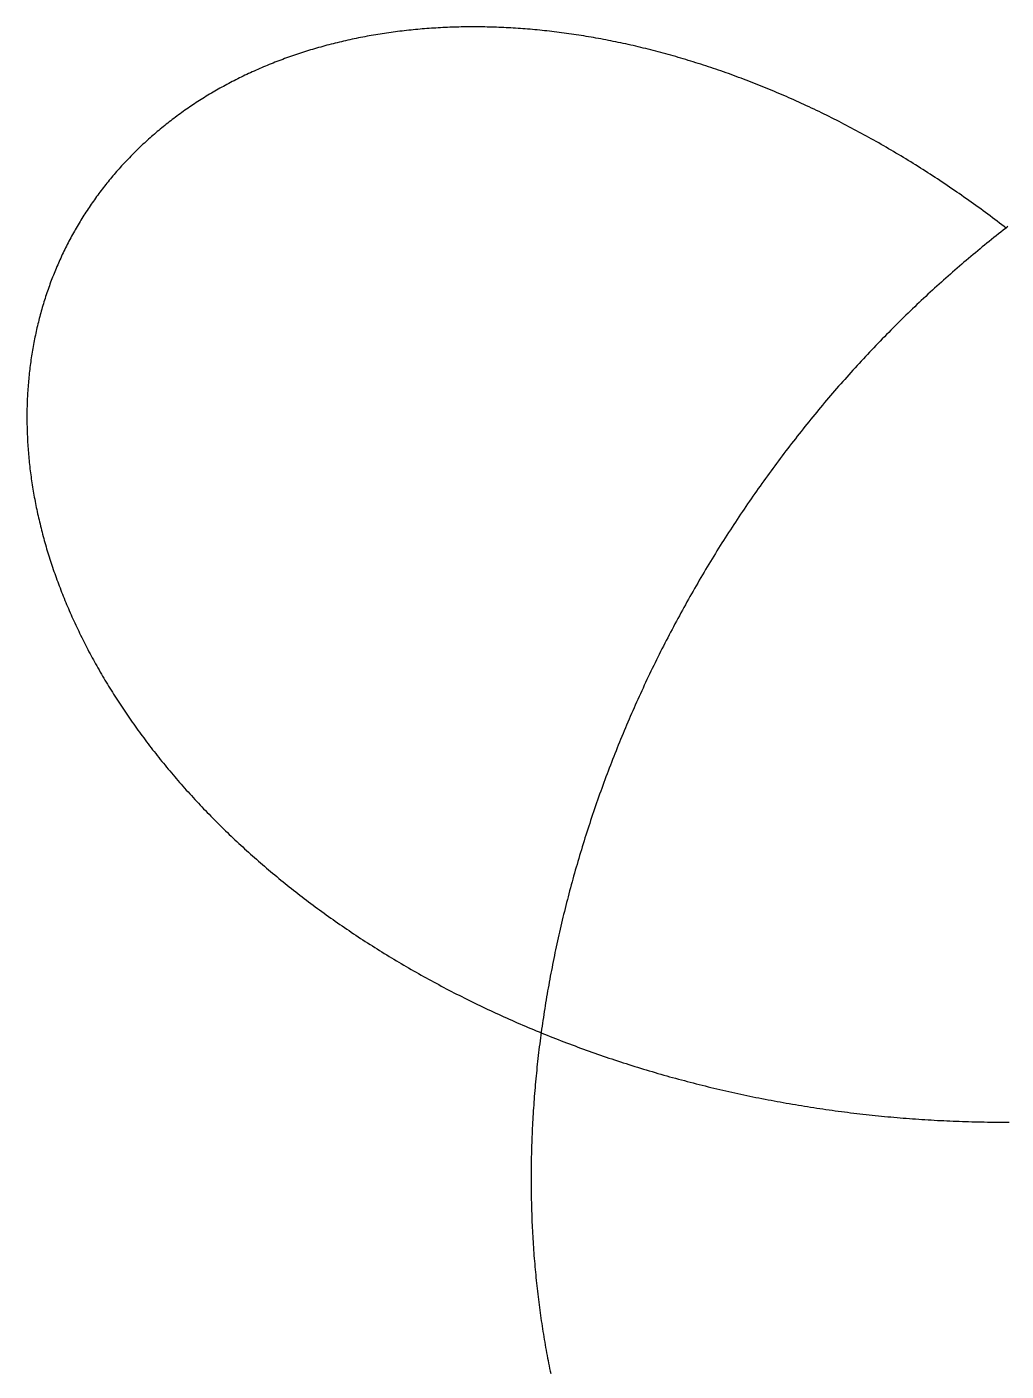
# Model space of a CAD drawing. Header units: metres. Extents: x 0 to 80, y 0 to 80.
# Drawn here: x 29.97 to 40, y 13.78 to 27.56 of the extents above; entities that cross this region are included whole.
import ezdxf

# ---------------------------------------------------------------- set-up
doc = ezdxf.new("R2010")
doc.units = ezdxf.units.M

msp = doc.modelspace()

# ---------------------------------------------------------------- linework, layer by layer
at = {"layer": 'ENGRAVE'}
for points in [[(40.005396, 25.495818), (39.981389, 25.514386), (39.957349, 25.532879), (39.933278, 25.551296), (39.909175, 25.569637), (39.88504, 25.587902), (39.860875, 25.606091), (39.836679, 25.624204), (39.812452, 25.64224), (39.788194, 25.660199), (39.763907, 25.678082), (39.73959, 25.695887), (39.715244, 25.713615), (39.690869, 25.731266), (39.666464, 25.74884), (39.642032, 25.766336), (39.61757, 25.783754), (39.593081, 25.801094), (39.568564, 25.818356), (39.54402, 25.83554), (39.519449, 25.852645), (39.49485, 25.869672), (39.470225, 25.88662), (39.445574, 25.903489), (39.420897, 25.920279), (39.396194, 25.93699), (39.371466, 25.953622), (39.346712, 25.970174), (39.321934, 25.986647), (39.297131, 26.00304), (39.272304, 26.019353), (39.247453, 26.035586), (39.222579, 26.051739), (39.197681, 26.067812), (39.172759, 26.083804), (39.147815, 26.099715), (39.122849, 26.115546), (39.09786, 26.131296), (39.072849, 26.146965), (39.047817, 26.162553), (39.022764, 26.17806), (38.997689, 26.193485), (38.972594, 26.208828), (38.947478, 26.224091), (38.922342, 26.239271), (38.897186, 26.254369), (38.872011, 26.269386), (38.846816, 26.28432), (38.821602, 26.299172), (38.79637, 26.313941), (38.771119, 26.328628), (38.745851, 26.343233), (38.720564, 26.357754), (38.69526, 26.372193), (38.669939, 26.386549), (38.644601, 26.400821), (38.619246, 26.415011), (38.593875, 26.429117), (38.568488, 26.443139), (38.543086, 26.457078), (38.517668, 26.470934), (38.492235, 26.484705), (38.466787, 26.498393), (38.441325, 26.511996), (38.415848, 26.525516), (38.390358, 26.538951), (38.364854, 26.552302), (38.339337, 26.565568), (38.313806, 26.57875), (38.288264, 26.591848), (38.262709, 26.60486), (38.237141, 26.617788), (38.211562, 26.63063), (38.185972, 26.643388), (38.16037, 26.65606), (38.134758, 26.668648), (38.109135, 26.68115), (38.083502, 26.693566), (38.057859, 26.705897), (38.032206, 26.718142), (38.006544, 26.730302), (37.980873, 26.742376), (37.955194, 26.754364), (37.929506, 26.766266), (37.903809, 26.778082), (37.878105, 26.789811), (37.852394, 26.801455), (37.826675, 26.813012), (37.80095, 26.824483), (37.775218, 26.835867), (37.74948, 26.847165), (37.723736, 26.858376), (37.697986, 26.8695), (37.672231, 26.880538), (37.646471, 26.891489), (37.620706, 26.902352), (37.594937, 26.913129), (37.569164, 26.923819), (37.543387, 26.934421), (37.517606, 26.944937), (37.491823, 26.955364), (37.466036, 26.965705), (37.440247, 26.975958), (37.414456, 26.986124), (37.388663, 26.996202), (37.362868, 27.006192), (37.337072, 27.016095), (37.311275, 27.02591), (37.285477, 27.035637), (37.259679, 27.045276), (37.233881, 27.054827), (37.208083, 27.06429), (37.182286, 27.073666), (37.156489, 27.082953), (37.130694, 27.092151), (37.1049, 27.101262), (37.079109, 27.110284), (37.053319, 27.119218), (37.027531, 27.128064), (37.001747, 27.136821), (36.975965, 27.14549), (36.950187, 27.15407), (36.924413, 27.162562), (36.898642, 27.170965), (36.872876, 27.179279), (36.847114, 27.187505), (36.821358, 27.195642), (36.795606, 27.20369), (36.769861, 27.211649), (36.744121, 27.21952), (36.718387, 27.227301), (36.69266, 27.234994), (36.666939, 27.242597), (36.641226, 27.250112), (36.61552, 27.257537), (36.589821, 27.264874), (36.564131, 27.272121), (36.538449, 27.27928), (36.512776, 27.286349), (36.487112, 27.293328), (36.461457, 27.300219), (36.435812, 27.307021), (36.410177, 27.313733), (36.384552, 27.320356), (36.358937, 27.326889), (36.333333, 27.333333), (36.307741, 27.339688), (36.28216, 27.345954), (36.256591, 27.35213), (36.231033, 27.358216), (36.205489, 27.364214), (36.179957, 27.370122), (36.154438, 27.37594), (36.128932, 27.381669), (36.10344, 27.387308), (36.077962, 27.392858), (36.052498, 27.398319), (36.027049, 27.40369), (36.001615, 27.408971), (35.976196, 27.414163), (35.950793, 27.419265), (35.925405, 27.424278), (35.900034, 27.429202), (35.874679, 27.434035), (35.849341, 27.43878), (35.824019, 27.443435), (35.798716, 27.448), (35.77343, 27.452475), (35.748162, 27.456862), (35.722912, 27.461158), (35.697681, 27.465366), (35.672469, 27.469483), (35.647276, 27.473511), (35.622103, 27.47745), (35.59695, 27.481299), (35.571816, 27.485059), (35.546704, 27.488729), (35.521612, 27.49231), (35.496541, 27.495802), (35.471492, 27.499204), (35.446464, 27.502516), (35.421458, 27.50574), (35.396475, 27.508874), (35.371514, 27.511918), (35.346577, 27.514874), (35.321662, 27.51774), (35.296772, 27.520516), (35.271905, 27.523204), (35.247062, 27.525802), (35.222244, 27.528311), (35.19745, 27.530731), (35.172682, 27.533062), (35.147939, 27.535304), (35.123222, 27.537456), (35.098531, 27.53952), (35.073866, 27.541495), (35.049228, 27.54338), (35.024617, 27.545177), (35.000033, 27.546885), (34.975476, 27.548504), (34.950948, 27.550034), (34.926448, 27.551475), (34.901976, 27.552828), (34.877533, 27.554092), (34.853119, 27.555267), (34.828734, 27.556353), (34.804379, 27.557351), (34.780054, 27.558261), (34.755759, 27.559082), (34.731495, 27.559815), (34.707262, 27.560459), (34.68306, 27.561015), (34.65889, 27.561482), (34.634751, 27.561862), (34.610644, 27.562153), (34.58657, 27.562356), (34.562529, 27.562471), (34.53852, 27.562498), (34.514545, 27.562437), (34.490604, 27.562289), (34.466696, 27.562052), (34.442822, 27.561728), (34.418983, 27.561316), (34.395179, 27.560816), (34.37141, 27.560229), (34.347676, 27.559554), (34.323978, 27.558792), (34.300316, 27.557942), (34.276691, 27.557005), (34.253102, 27.555981), (34.229549, 27.554869), (34.206034, 27.553671), (34.182557, 27.552385), (34.159117, 27.551013), (34.135715, 27.549554), (34.112351, 27.548007), (34.089027, 27.546375), (34.065741, 27.544655), (34.042494, 27.542849), (34.019287, 27.540956), (33.99612, 27.538977), (33.972992, 27.536912), (33.949906, 27.534761), (33.92686, 27.532523), (33.903854, 27.530199), (33.880891, 27.527789), (33.857968, 27.525293), (33.835088, 27.522712), (33.812249, 27.520045), (33.789454, 27.517292), (33.7667, 27.514453), (33.74399, 27.511529), (33.721323, 27.50852), (33.6987, 27.505426), (33.676121, 27.502246), (33.653585, 27.498981), (33.631094, 27.495631), (33.608648, 27.492197), (33.586247, 27.488677), (33.563891, 27.485073), (33.541581, 27.481385), (33.519317, 27.477612), (33.497098, 27.473754), (33.474927, 27.469812), (33.452802, 27.465786), (33.430723, 27.461676), (33.408693, 27.457482), (33.386709, 27.453204), (33.364774, 27.448843), (33.342886, 27.444398), (33.321047, 27.439869), (33.299257, 27.435257), (33.277516, 27.430562), (33.255824, 27.425783), (33.234181, 27.420921), (33.212588, 27.415977), (33.191045, 27.41095), (33.169553, 27.405839), (33.148111, 27.400647), (33.12672, 27.395372), (33.10538, 27.390014), (33.084092, 27.384574), (33.062855, 27.379053), (33.04167, 27.373449), (33.020538, 27.367763), (32.999458, 27.361996), (32.97843, 27.356147), (32.957456, 27.350217), (32.936535, 27.344205), (32.915668, 27.338112), (32.894855, 27.331938), (32.874096, 27.325683), (32.853391, 27.319347), (32.832741, 27.312931), (32.812145, 27.306434), (32.791605, 27.299856), (32.771121, 27.293198), (32.750692, 27.286461), (32.730319, 27.279643), (32.710003, 27.272745), (32.689742, 27.265768), (32.669539, 27.258711), (32.649393, 27.251574), (32.629304, 27.244358), (32.609273, 27.237064), (32.589299, 27.22969), (32.569384, 27.222237), (32.549527, 27.214706), (32.529728, 27.207096), (32.509989, 27.199407), (32.490308, 27.19164), (32.470687, 27.183796), (32.451125, 27.175873), (32.431624, 27.167872), (32.412182, 27.159794), (32.392801, 27.151638), (32.373481, 27.143405), (32.354221, 27.135095), (32.335023, 27.126708), (32.315886, 27.118244), (32.296811, 27.109703), (32.277797, 27.101086), (32.258846, 27.092392), (32.239957, 27.083622), (32.221131, 27.074776), (32.202368, 27.065854), (32.183667, 27.056856), (32.165031, 27.047783), (32.146457, 27.038634), (32.127948, 27.02941), (32.109503, 27.020111), (32.091122, 27.010737), (32.072806, 27.001288), (32.054555, 26.991765), (32.036369, 26.982167), (32.018248, 26.972495), (32.000192, 26.96275), (31.982203, 26.95293), (31.964279, 26.943036), (31.946422, 26.933069), (31.928632, 26.923029), (31.910908, 26.912915), (31.893251, 26.902729), (31.875661, 26.892469), (31.858139, 26.882138), (31.840685, 26.871733), (31.823298, 26.861256), (31.80598, 26.850708), (31.78873, 26.840087), (31.771548, 26.829395), (31.754436, 26.818631), (31.737392, 26.807795), (31.720418, 26.796889), (31.703514, 26.785912), (31.686679, 26.774863), (31.669914, 26.763745), (31.653219, 26.752555), (31.636595, 26.741296), (31.620042, 26.729966), (31.603559, 26.718567), (31.587148, 26.707098), (31.570807, 26.69556), (31.554539, 26.683952), (31.538342, 26.672276), (31.522217, 26.66053), (31.506164, 26.648716), (31.490184, 26.636833), (31.474277, 26.624883), (31.458442, 26.612864), (31.44268, 26.600777), (31.426992, 26.588622), (31.411377, 26.5764), (31.395836, 26.564111), (31.380369, 26.551755), (31.364976, 26.539332), (31.349657, 26.526842), (31.334413, 26.514286), (31.319243, 26.501664), (31.304149, 26.488975), (31.28913, 26.476221), (31.274186, 26.463401), (31.259318, 26.450516), (31.244525, 26.437566), (31.229809, 26.42455), (31.215168, 26.41147), (31.200605, 26.398325), (31.186117, 26.385116), (31.171707, 26.371843), (31.157373, 26.358506), (31.143117, 26.345106), (31.128938, 26.331641), (31.114837, 26.318114), (31.100814, 26.304524), (31.086868, 26.29087), (31.073001, 26.277154), (31.059212, 26.263376), (31.045502, 26.249536), (31.03187, 26.235633), (31.018318, 26.221669), (31.004844, 26.207644), (30.99145, 26.193557), (30.978136, 26.179409), (30.964901, 26.1652), (30.951746, 26.150931), (30.938671, 26.136601), (30.925676, 26.122212), (30.912762, 26.107762), (30.899929, 26.093253), (30.887176, 26.078684), (30.874504, 26.064056), (30.861914, 26.049369), (30.849404, 26.034623), (30.836977, 26.019819), (30.824631, 26.004956), (30.812367, 25.990035), (30.800185, 25.975057), (30.788085, 25.960021), (30.776068, 25.944928), (30.764133, 25.929777), (30.752281, 25.91457), (30.740512, 25.899305), (30.728826, 25.883985), (30.717223, 25.868608), (30.705704, 25.853176), (30.694268, 25.837687), (30.682917, 25.822144), (30.671649, 25.806545), (30.660465, 25.790891), (30.649365, 25.775182), (30.63835, 25.759419), (30.62742, 25.743602), (30.616574, 25.72773), (30.605813, 25.711805), (30.595137, 25.695827), (30.584547, 25.679795), (30.574042, 25.66371), (30.563622, 25.647572), (30.553288, 25.631382), (30.54304, 25.61514), (30.532878, 25.598845), (30.522802, 25.582499), (30.512813, 25.566101), (30.50291, 25.549652), (30.493093, 25.533152), (30.483363, 25.516601), (30.473721, 25.5), (30.464165, 25.483348), (30.454696, 25.466647), (30.445315, 25.449895), (30.436021, 25.433095), (30.426815, 25.416245), (30.417697, 25.399345), (30.408667, 25.382398), (30.399724, 25.365401), (30.39087, 25.348357), (30.382104, 25.331264), (30.373427, 25.314124), (30.364838, 25.296937), (30.356338, 25.279702), (30.347927, 25.26242), (30.339605, 25.245092), (30.331372, 25.227717), (30.323228, 25.210296), (30.315174, 25.192829), (30.307209, 25.175317), (30.299334, 25.157759), (30.291549, 25.140156), (30.283853, 25.122509), (30.276248, 25.104816), (30.268733, 25.08708), (30.261308, 25.069299), (30.253973, 25.051475), (30.246729, 25.033607), (30.239576, 25.015696), (30.232513, 24.997742), (30.225541, 24.979745), (30.21866, 24.961706), (30.211871, 24.943625), (30.205172, 24.925502), (30.198565, 24.907337), (30.19205, 24.889131), (30.185626, 24.870883), (30.179293, 24.852595), (30.173053, 24.834267), (30.166904, 24.815898), (30.160847, 24.797489), (30.154883, 24.77904), (30.14901, 24.760552), (30.14323, 24.742025), (30.137543, 24.723459), (30.131948, 24.704854), (30.126445, 24.686211), (30.121035, 24.66753), (30.115718, 24.648811), (30.110494, 24.630055), (30.105363, 24.611261), (30.100325, 24.592431), (30.095381, 24.573563), (30.090529, 24.55466), (30.085771, 24.53572), (30.081107, 24.516744), (30.076536, 24.497733), (30.072059, 24.478686), (30.067675, 24.459604), (30.063386, 24.440488), (30.05919, 24.421337), (30.055088, 24.402152), (30.051081, 24.382933), (30.047167, 24.363681), (30.043348, 24.344395), (30.039623, 24.325076), (30.035993, 24.305724), (30.032457, 24.28634), (30.029016, 24.266924), (30.025669, 24.247476), (30.022417, 24.227996), (30.01926, 24.208484), (30.016198, 24.188942), (30.013231, 24.169369), (30.010359, 24.149765), (30.007582, 24.130132), (30.0049, 24.110468), (30.002313, 24.090774), (29.999822, 24.071052), (29.997426, 24.0513), (29.995125, 24.031519), (29.99292, 24.01171), (29.990811, 23.991873), (29.988797, 23.972008), (29.986879, 23.952115), (29.985056, 23.932195), (29.98333, 23.912248), (29.981699, 23.892274), (29.980164, 23.872273), (29.978725, 23.852246), (29.977382, 23.832194), (29.976136, 23.812116), (29.974985, 23.792012), (29.973931, 23.771884), (29.972972, 23.75173), (29.972111, 23.731553), (29.971345, 23.711351), (29.970676, 23.691125), (29.970103, 23.670876), (29.969627, 23.650603), (29.969247, 23.630308), (29.968964, 23.60999), (29.968777, 23.589649), (29.968687, 23.569286), (29.968694, 23.548902), (29.968797, 23.528496), (29.968997, 23.508068), (29.969294, 23.48762), (29.969688, 23.467151), (29.970178, 23.446662), (29.970766, 23.426153), (29.97145, 23.405623), (29.972231, 23.385075), (29.97311, 23.364507), (29.974085, 23.343921), (29.975157, 23.323315), (29.976327, 23.302692), (29.977593, 23.28205), (29.978957, 23.261391), (29.980417, 23.240715), (29.981975, 23.220021), (29.98363, 23.19931), (29.985382, 23.178583), (29.987232, 23.15784), (29.989178, 23.137081), (29.991222, 23.116306), (29.993363, 23.095516), (29.995601, 23.074711), (29.997937, 23.053891), (30.00037, 23.033057), (30.0029, 23.012208), (30.005528, 22.991346), (30.008252, 22.97047), (30.011074, 22.949581), (30.013994, 22.928679), (30.017011, 22.907764), (30.020125, 22.886837), (30.023336, 22.865897), (30.026645, 22.844946), (30.030051, 22.823984), (30.033555, 22.80301), (30.037155, 22.782026), (30.040854, 22.761031), (30.044649, 22.740025), (30.048542, 22.71901), (30.052532, 22.697985), (30.056619, 22.676951), (30.060804, 22.655907), (30.065086, 22.634855), (30.069465, 22.613794), (30.073942, 22.592725), (30.078516, 22.571648), (30.083187, 22.550563), (30.087955, 22.529472), (30.09282, 22.508373), (30.097783, 22.487267), (30.102843, 22.466155), (30.108, 22.445037), (30.113254, 22.423914), (30.118605, 22.402784), (30.124053, 22.38165), (30.129599, 22.36051), (30.135241, 22.339366), (30.14098, 22.318218), (30.146817, 22.297065), (30.15275, 22.275909), (30.15878, 22.254749), (30.164907, 22.233587), (30.171131, 22.212421), (30.177452, 22.191253), (30.18387, 22.170083), (30.190384, 22.148911), (30.196995, 22.127737), (30.203703, 22.106561), (30.210507, 22.085385), (30.217408, 22.064208), (30.224406, 22.043031), (30.2315, 22.021853), (30.23869, 22.000676), (30.245977, 21.979499), (30.253361, 21.958322), (30.26084, 21.937147), (30.268416, 21.915973), (30.276088, 21.894801), (30.283857, 21.873631), (30.291721, 21.852462), (30.299682, 21.831297), (30.307739, 21.810134), (30.315891, 21.788974), (30.32414, 21.767818), (30.332484, 21.746666), (30.340925, 21.725517), (30.349461, 21.704373), (30.358092, 21.683233), (30.36682, 21.662099), (30.375643, 21.640969), (30.384561, 21.619845), (30.393575, 21.598727), (30.402684, 21.577615), (30.411889, 21.556509), (30.421189, 21.53541), (30.430584, 21.514317), (30.440074, 21.493233), (30.449659, 21.472155), (30.459339, 21.451086), (30.469114, 21.430024), (30.478984, 21.408971), (30.488948, 21.387927), (30.499007, 21.366892), (30.509161, 21.345866), (30.519409, 21.324849), (30.529752, 21.303843), (30.540189, 21.282847), (30.550721, 21.261861), (30.561346, 21.240886), (30.572066, 21.219922), (30.58288, 21.19897), (30.593787, 21.178029), (30.604789, 21.1571), (30.615884, 21.136183), (30.627073, 21.115279), (30.638355, 21.094387), (30.649731, 21.073509), (30.6612, 21.052644), (30.672763, 21.031793), (30.684419, 21.010956), (30.696168, 20.990133), (30.70801, 20.969325), (30.719944, 20.948531), (30.731972, 20.927753), (30.744092, 20.90699), (30.756305, 20.886242), (30.768611, 20.865511), (30.781009, 20.844796), (30.793499, 20.824098), (30.806082, 20.803416), (30.818756, 20.782752), (30.831523, 20.762105), (30.844381, 20.741475), (30.857331, 20.720864), (30.870373, 20.700271), (30.883506, 20.679697), (30.896731, 20.659141), (30.910047, 20.638605), (30.923455, 20.618088), (30.936953, 20.59759), (30.950542, 20.577113), (30.964223, 20.556656), (30.977994, 20.53622), (30.991855, 20.515804), (31.005807, 20.49541), (31.01985, 20.475037), (31.033982, 20.454685), (31.048205, 20.434356), (31.062518, 20.414049), (31.076921, 20.393764), (31.091413, 20.373503), (31.105995, 20.353264), (31.120667, 20.333049), (31.135428, 20.312857), (31.150278, 20.292689), (31.165217, 20.272546), (31.180245, 20.252427), (31.195362, 20.232333), (31.210568, 20.212264), (31.225862, 20.19222), (31.241245, 20.172201), (31.256716, 20.152209), (31.272275, 20.132243), (31.287922, 20.112303), (31.303657, 20.09239), (31.319479, 20.072504), (31.33539, 20.052645), (31.351387, 20.032814), (31.367472, 20.01301), (31.383644, 19.993235), (31.399903, 19.973488), (31.416249, 19.953769), (31.432682, 19.934079), (31.449201, 19.914419), (31.465806, 19.894788), (31.482498, 19.875187), (31.499276, 19.855615), (31.51614, 19.836074), (31.533089, 19.816563), (31.550124, 19.797084), (31.567245, 19.777635), (31.58445, 19.758217), (31.601741, 19.738831), (31.619117, 19.719477), (31.636578, 19.700155), (31.654123, 19.680866), (31.671753, 19.661609), (31.689467, 19.642385), (31.707266, 19.623194), (31.725148, 19.604036), (31.743114, 19.584913), (31.761164, 19.565823), (31.779297, 19.546767), (31.797514, 19.527746), (31.815814, 19.50876), (31.834196, 19.489808), (31.852662, 19.470892), (31.87121, 19.452012), (31.889841, 19.433167), (31.908553, 19.414358), (31.927348, 19.395586), (31.946225, 19.37685), (31.965184, 19.358151), (31.984224, 19.339489), (32.003345, 19.320864), (32.022548, 19.302277), (32.041832, 19.283728), (32.061196, 19.265217), (32.080641, 19.246744), (32.100167, 19.22831), (32.119773, 19.209914), (32.139459, 19.191558), (32.159225, 19.173241), (32.17907, 19.154964), (32.198995, 19.136727), (32.219, 19.118529), (32.239083, 19.100372), (32.259246, 19.082256), (32.279487, 19.06418), (32.299807, 19.046146), (32.320205, 19.028153), (32.340681, 19.010201), (32.361235, 18.992292), (32.381867, 18.974424), (32.402577, 18.956599), (32.423364, 18.938816), (32.444228, 18.921076), (32.465169, 18.903379), (32.486187, 18.885726), (32.507281, 18.868116), (32.528452, 18.85055), (32.549698, 18.833027), (32.571021, 18.815549), (32.59242, 18.798116), (32.613894, 18.780727), (32.635443, 18.763384), (32.657067, 18.746085), (32.678767, 18.728832), (32.700541, 18.711625), (32.722389, 18.694463), (32.744312, 18.677348), (32.766308, 18.660279), (32.788379, 18.643257), (32.810523, 18.626281), (32.83274, 18.609353), (32.855031, 18.592472), (32.877395, 18.575638), (32.899831, 18.558852), (32.92234, 18.542115), (32.944921, 18.525425), (32.967574, 18.508784), (32.9903, 18.492192), (33.013096, 18.475648), (33.035964, 18.459154), (33.058904, 18.442709), (33.081914, 18.426314), (33.104995, 18.409968), (33.128146, 18.393672), (33.151368, 18.377427), (33.17466, 18.361232), (33.198021, 18.345088), (33.221452, 18.328995), (33.244953, 18.312953), (33.268522, 18.296962), (33.292161, 18.281023), (33.315868, 18.265136), (33.339643, 18.2493), (33.363487, 18.233517), (33.387398, 18.217787), (33.411378, 18.202109), (33.435424, 18.186483), (33.459538, 18.170911), (33.483719, 18.155392), (33.507967, 18.139927), (33.532281, 18.124516), (33.556662, 18.109158), (33.581108, 18.093854), (33.60562, 18.078605), (33.630198, 18.063411), (33.654841, 18.048271), (33.679549, 18.033186), (33.704322, 18.018156), (33.729159, 18.003181), (33.754061, 17.988263), (33.779026, 17.9734), (33.804056, 17.958592), (33.829149, 17.943841), (33.854305, 17.929147), (33.879525, 17.914509), (33.904807, 17.899928), (33.930151, 17.885404), (33.955558, 17.870937), (33.981027, 17.856527), (34.006558, 17.842175), (34.03215, 17.82788), (34.057804, 17.813644), (34.083518, 17.799466), (34.109294, 17.785346), (34.135129, 17.771284), (34.161025, 17.757282), (34.186981, 17.743338), (34.212997, 17.729453), (34.239072, 17.715628), (34.265206, 17.701862), (34.291399, 17.688156), (34.317651, 17.67451), (34.343961, 17.660923), (34.37033, 17.647397), (34.396756, 17.633931), (34.423239, 17.620526), (34.44978, 17.607182), (34.476379, 17.593899), (34.503033, 17.580676), (34.529745, 17.567515), (34.556513, 17.554416), (34.583336, 17.541378), (34.610215, 17.528402), (34.63715, 17.515488), (34.66414, 17.502637), (34.691185, 17.489847), (34.718284, 17.47712), (34.745438, 17.464456), (34.772646, 17.451855), (34.799907, 17.439317), (34.827222, 17.426842), (34.854591, 17.41443), (34.882012, 17.402082), (34.909486, 17.389798), (34.937012, 17.377578), (34.964591, 17.365422), (34.992221, 17.353329), (35.019903, 17.341302), (35.047636, 17.329339), (35.07542, 17.31744), (35.103255, 17.305607), (35.13114, 17.293838), (35.159076, 17.282135), (35.187061, 17.270497), (35.215096, 17.258925), (35.24318, 17.247418), (35.271313, 17.235977), (35.299495, 17.224602), (35.327725, 17.213294), (35.356004, 17.202051), (35.38433, 17.190875), (35.412704, 17.179766), (35.441125, 17.168723), (35.469593, 17.157747), (35.498108, 17.146838), (35.526669, 17.135997), (35.555277, 17.125223), (35.58393, 17.114516), (35.612629, 17.103877), (35.641373, 17.093305), (35.670162, 17.082802), (35.698995, 17.072367), (35.727873, 17.061999), (35.756795, 17.051701), (35.785761, 17.04147), (35.81477, 17.031309), (35.843822, 17.021216), (35.872918, 17.011191), (35.902055, 17.001236), (35.931236, 16.991351), (35.960458, 16.981534), (35.989722, 16.971787), (36.019027, 16.962109), (36.048373, 16.952501), (36.07776, 16.942963), (36.107187, 16.933495), (36.136655, 16.924097), (36.166163, 16.914769), (36.19571, 16.905511), (36.225296, 16.896324), (36.254922, 16.887208), (36.284586, 16.878162), (36.314288, 16.869187), (36.344029, 16.860283), (36.373807, 16.85145), (36.403623, 16.842688), (36.433475, 16.833998), (36.463365, 16.825379), (36.493291, 16.816831), (36.523254, 16.808355), (36.553252, 16.799951), (36.583286, 16.791619), (36.613355, 16.783359), (36.643459, 16.775171), (36.673598, 16.767055), (36.703771, 16.759012), (36.733979, 16.75104), (36.76422, 16.743142), (36.794494, 16.735316), (36.824802, 16.727563), (36.855142, 16.719883), (36.885515, 16.712275), (36.91592, 16.704741), (36.946357, 16.69728), (36.976826, 16.689892), (37.007326, 16.682578), (37.037856, 16.675337), (37.068418, 16.668169), (37.099009, 16.661076), (37.129631, 16.654056), (37.160282, 16.647109), (37.190963, 16.640237), (37.221673, 16.633439), (37.252411, 16.626715), (37.283178, 16.620065), (37.313973, 16.61349), (37.344796, 16.606989), (37.375646, 16.600562), (37.406523, 16.59421), (37.437427, 16.587933), (37.468358, 16.58173), (37.499315, 16.575603), (37.530298, 16.56955), (37.561306, 16.563572), (37.592339, 16.557669), (37.623398, 16.551842), (37.654481, 16.546089), (37.685588, 16.540412), (37.716719, 16.534811), (37.747874, 16.529285), (37.779052, 16.523834), (37.810253, 16.518459), (37.841477, 16.51316), (37.872723, 16.507936), (37.903991, 16.502788), (37.93528, 16.497716), (37.966592, 16.49272), (37.997924, 16.487801), (38.029277, 16.482957), (38.06065, 16.478189), (38.092043, 16.473498), (38.123456, 16.468883), (38.154889, 16.464344), (38.18634, 16.459882), (38.217811, 16.455496), (38.2493, 16.451187), (38.280807, 16.446954), (38.312331, 16.442798), (38.343873, 16.438719), (38.375433, 16.434716), (38.407009, 16.43079), (38.438602, 16.426941), (38.47021, 16.42317), (38.501835, 16.419475), (38.533475, 16.415857), (38.565131, 16.412316), (38.596801, 16.408852), (38.628485, 16.405465), (38.660184, 16.402156), (38.691897, 16.398924), (38.723624, 16.395769), (38.755363, 16.392692), (38.787116, 16.389691), (38.81888, 16.386769), (38.850658, 16.383924), (38.882447, 16.381156), (38.914248, 16.378466), (38.946059, 16.375853), (38.977882, 16.373318), (39.009716, 16.370861), (39.041559, 16.368481), (39.073413, 16.366179), (39.105276, 16.363955), (39.137149, 16.361808), (39.16903, 16.35974), (39.20092, 16.357749), (39.232818, 16.355836), (39.264725, 16.354001), (39.296638, 16.352244), (39.32856, 16.350565), (39.360488, 16.348963), (39.392422, 16.34744), (39.424363, 16.345995), (39.45631, 16.344627), (39.488263, 16.343338), (39.520221, 16.342127), (39.552184, 16.340994), (39.584151, 16.339939), (39.616123, 16.338962), (39.648099, 16.338063), (39.680078, 16.337242), (39.712061, 16.3365), (39.744047, 16.335835), (39.776035, 16.335249), (39.808026, 16.334741), (39.840018, 16.334311), (39.872013, 16.333959), (39.904008, 16.333685), (39.936005, 16.33349), (39.968002, 16.333372), (40, 16.333333), (40.031998, 16.333372)], [(40.018611, 25.514386), (39.994604, 25.495818), (39.970629, 25.477174), (39.946688, 25.458455), (39.922779, 25.439662), (39.898903, 25.420793), (39.875061, 25.40185), (39.851253, 25.382832), (39.82748, 25.36374), (39.80374, 25.344574), (39.780035, 25.325333), (39.756366, 25.306019), (39.732731, 25.286632), (39.709132, 25.267171), (39.685569, 25.247637), (39.662042, 25.228029), (39.638552, 25.208349), (39.615098, 25.188596), (39.59168, 25.168771), (39.5683, 25.148873), (39.544958, 25.128903), (39.521653, 25.108861), (39.498386, 25.088748), (39.475157, 25.068562), (39.451967, 25.048306), (39.428815, 25.027978), (39.405703, 25.007579), (39.38263, 24.98711), (39.359596, 24.966569), (39.336602, 24.945959), (39.313648, 24.925278), (39.290735, 24.904527), (39.267862, 24.883706), (39.24503, 24.862816), (39.222239, 24.841856), (39.19949, 24.820827), (39.176782, 24.799729), (39.154116, 24.778562), (39.131492, 24.757326), (39.108911, 24.736022), (39.086372, 24.71465), (39.063877, 24.69321), (39.041424, 24.671702), (39.019015, 24.650126), (38.996649, 24.628483), (38.974328, 24.606773), (38.952051, 24.584996), (38.929818, 24.563152), (38.90763, 24.541241), (38.885486, 24.519264), (38.863388, 24.497221), (38.841336, 24.475112), (38.819329, 24.452937), (38.797368, 24.430697), (38.775454, 24.408391), (38.753585, 24.386021), (38.731764, 24.363585), (38.709989, 24.341085), (38.688262, 24.318521), (38.666582, 24.295892), (38.64495, 24.2732), (38.623365, 24.250443), (38.601829, 24.227623), (38.580341, 24.20474), (38.558902, 24.181794), (38.537512, 24.158785), (38.51617, 24.135713), (38.494879, 24.112579), (38.473636, 24.089382), (38.452444, 24.066124), (38.431302, 24.042804), (38.41021, 24.019423), (38.389168, 23.99598), (38.368178, 23.972476), (38.347238, 23.948912), (38.32635, 23.925286), (38.305513, 23.901601), (38.284728, 23.877855), (38.263994, 23.85405), (38.243313, 23.830185), (38.222685, 23.806261), (38.202109, 23.782277), (38.181585, 23.758235), (38.161115, 23.734134), (38.140699, 23.709974), (38.120335, 23.685756), (38.100026, 23.661481), (38.07977, 23.637147), (38.059569, 23.612756), (38.039422, 23.588308), (38.01933, 23.563803), (37.999293, 23.539241), (37.979311, 23.514623), (37.959384, 23.489949), (37.939513, 23.465218), (37.919697, 23.440432), (37.899938, 23.41559), (37.880235, 23.390693), (37.860588, 23.365741), (37.840998, 23.340734), (37.821464, 23.315673), (37.801988, 23.290558), (37.782569, 23.265388), (37.763207, 23.240165), (37.743903, 23.214888), (37.724657, 23.189558), (37.705469, 23.164176), (37.68634, 23.13874), (37.667269, 23.113252), (37.648256, 23.087712), (37.629303, 23.062119), (37.610409, 23.036476), (37.591574, 23.01078), (37.572799, 22.985034), (37.554083, 22.959236), (37.535428, 22.933388), (37.516833, 22.90749), (37.498298, 22.881541), (37.479823, 22.855543), (37.46141, 22.829495), (37.443057, 22.803398), (37.424766, 22.777252), (37.406535, 22.751056), (37.388367, 22.724813), (37.37026, 22.698521), (37.352215, 22.672181), (37.334233, 22.645793), (37.316312, 22.619358), (37.298454, 22.592876), (37.280659, 22.566347), (37.262927, 22.539771), (37.245258, 22.513149), (37.227652, 22.486481), (37.21011, 22.459767), (37.192631, 22.433007), (37.175216, 22.406202), (37.157866, 22.379352), (37.140579, 22.352458), (37.123357, 22.325519), (37.106199, 22.298535), (37.089106, 22.271508), (37.072079, 22.244437), (37.055116, 22.217323), (37.038218, 22.190166), (37.021386, 22.162966), (37.00462, 22.135724), (36.98792, 22.108439), (36.971285, 22.081113), (36.954717, 22.053745), (36.938215, 22.026335), (36.921779, 21.998884), (36.905411, 21.971393), (36.889109, 21.943861), (36.872874, 21.916289), (36.856706, 21.888676), (36.840606, 21.861025), (36.824574, 21.833333), (36.808609, 21.805603), (36.792711, 21.777834), (36.776882, 21.750026), (36.761122, 21.72218), (36.745429, 21.694297), (36.729805, 21.666375), (36.71425, 21.638416), (36.698763, 21.61042), (36.683346, 21.582388), (36.667998, 21.554319), (36.652719, 21.526213), (36.637509, 21.498072), (36.62237, 21.469895), (36.6073, 21.441683), (36.592299, 21.413436), (36.577369, 21.385154), (36.56251, 21.356837), (36.54772, 21.328487), (36.533001, 21.300102), (36.518353, 21.271684), (36.503776, 21.243233), (36.48927, 21.214749), (36.474835, 21.186232), (36.460471, 21.157683), (36.446178, 21.129102), (36.431957, 21.100489), (36.417808, 21.071845), (36.403731, 21.043169), (36.389725, 21.014463), (36.375792, 20.985726), (36.361931, 20.956958), (36.348142, 20.928161), (36.334426, 20.899334), (36.320783, 20.870478), (36.307212, 20.841593), (36.293715, 20.812679), (36.28029, 20.783736), (36.266939, 20.754766), (36.253661, 20.725767), (36.240456, 20.696741), (36.227325, 20.667688), (36.214268, 20.638608), (36.201284, 20.609501), (36.188375, 20.580368), (36.17554, 20.551209), (36.162778, 20.522024), (36.150092, 20.492814), (36.137479, 20.463579), (36.124941, 20.434319), (36.112478, 20.405034), (36.10009, 20.375725), (36.087777, 20.346393), (36.075538, 20.317037), (36.063375, 20.287658), (36.051287, 20.258256), (36.039275, 20.228831), (36.027338, 20.199384), (36.015477, 20.169915), (36.003691, 20.140424), (35.991981, 20.110912), (35.980347, 20.081379), (35.96879, 20.051825), (35.957308, 20.022251), (35.945903, 19.992656), (35.934574, 19.963042), (35.923321, 19.933409), (35.912145, 19.903756), (35.901046, 19.874084), (35.890023, 19.844394), (35.879078, 19.814686), (35.868209, 19.784959), (35.857418, 19.755215), (35.846703, 19.725454), (35.836066, 19.695676), (35.825506, 19.665881), (35.815024, 19.63607), (35.804619, 19.606243), (35.794292, 19.5764), (35.784042, 19.546542), (35.773871, 19.516668), (35.763777, 19.48678), (35.753761, 19.456878), (35.743824, 19.426962), (35.733964, 19.397031), (35.724183, 19.367087), (35.71448, 19.33713), (35.704855, 19.307161), (35.695309, 19.277178), (35.685842, 19.247184), (35.676453, 19.217178), (35.667143, 19.18716), (35.657911, 19.157131), (35.648759, 19.127091), (35.639685, 19.09704), (35.630691, 19.066979), (35.621775, 19.036908), (35.612939, 19.006828), (35.604182, 18.976738), (35.595504, 18.946639), (35.586906, 18.916532), (35.578387, 18.886416), (35.569948, 18.856293), (35.561588, 18.826161), (35.553308, 18.796022), (35.545107, 18.765877), (35.536987, 18.735724), (35.528946, 18.705565), (35.520985, 18.6754), (35.513104, 18.645229), (35.505303, 18.615053), (35.497582, 18.584872), (35.489941, 18.554686), (35.48238, 18.524495), (35.474899, 18.4943), (35.467499, 18.464102), (35.460179, 18.4339), (35.45294, 18.403694), (35.445781, 18.373486), (35.438702, 18.343276), (35.431704, 18.313063), (35.424786, 18.282849), (35.417949, 18.252632), (35.411193, 18.222415), (35.404517, 18.192197), (35.397922, 18.161978), (35.391408, 18.131759), (35.384975, 18.10154), (35.378623, 18.071321), (35.372351, 18.041104), (35.366161, 18.010887), (35.360051, 17.980671), (35.354022, 17.950458), (35.348075, 17.920246), (35.342208, 17.890037), (35.336423, 17.85983), (35.330718, 17.829627), (35.325095, 17.799426), (35.319553, 17.76923), (35.314093, 17.739037), (35.308713, 17.708849), (35.303415, 17.678665), (35.298198, 17.648487), (35.293062, 17.618313), (35.288008, 17.588145), (35.283035, 17.557984), (35.278144, 17.527828), (35.273333, 17.497679), (35.268605, 17.467537), (35.263957, 17.437402), (35.259392, 17.407275), (35.254907, 17.377156), (35.250504, 17.347045), (35.246183, 17.316942), (35.241943, 17.286849), (35.237784, 17.256764), (35.233707, 17.226689), (35.229712, 17.196624), (35.225798, 17.166569), (35.221965, 17.136525), (35.218215, 17.106491), (35.214545, 17.076469), (35.210958, 17.046458), (35.207451, 17.016459), (35.204027, 16.986472), (35.200684, 16.956497), (35.197422, 16.926535), (35.194242, 16.896586), (35.191143, 16.866651), (35.188126, 16.83673), (35.185191, 16.806822), (35.182337, 16.776929), (35.179565, 16.747051), (35.176874, 16.717188), (35.174264, 16.68734), (35.171736, 16.657508), (35.16929, 16.627691), (35.166925, 16.597892), (35.164641, 16.568109), (35.162439, 16.538342), (35.160318, 16.508594), (35.158279, 16.478862), (35.156321, 16.449149), (35.154444, 16.419454), (35.152649, 16.389778), (35.150935, 16.360121), (35.149302, 16.330482), (35.147751, 16.300864), (35.146281, 16.271265), (35.144892, 16.241687), (35.143584, 16.212129), (35.142357, 16.182592), (35.141212, 16.153076), (35.140147, 16.123582), (35.139164, 16.094109), (35.138262, 16.064659), (35.13744, 16.035231), (35.1367, 16.005826), (35.136041, 15.976444), (35.135462, 15.947085), (35.134964, 15.91775), (35.134548, 15.88844), (35.134211, 15.859153), (35.133956, 15.829892), (35.133781, 15.800655), (35.133687, 15.771444), (35.133674, 15.742258), (35.133741, 15.713099), (35.133889, 15.683965), (35.134117, 15.654859), (35.134426, 15.625779), (35.134815, 15.596727), (35.135284, 15.567702), (35.135833, 15.538705), (35.136463, 15.509736), (35.137173, 15.480796), (35.137963, 15.451884), (35.138833, 15.423002), (35.139783, 15.394149), (35.140813, 15.365326), (35.141923, 15.336533), (35.143113, 15.307771), (35.144383, 15.279039), (35.145732, 15.250338), (35.147161, 15.221669), (35.148669, 15.193031), (35.150257, 15.164426), (35.151925, 15.135852), (35.153671, 15.107312), (35.155497, 15.078804), (35.157403, 15.050329), (35.159387, 15.021888), (35.161451, 14.993481), (35.163593, 14.965108), (35.165815, 14.936769), (35.168115, 14.908466), (35.170495, 14.880197), (35.172953, 14.851964), (35.175489, 14.823766), (35.178104, 14.795605), (35.180798, 14.76748), (35.18357, 14.739391), (35.186421, 14.71134), (35.189349, 14.683325), (35.192356, 14.655349), (35.195441, 14.62741), (35.198604, 14.599509), (35.201845, 14.571647), (35.205164, 14.543824), (35.20856, 14.51604), (35.212034, 14.488295), (35.215586, 14.46059), (35.219215, 14.432925), (35.222922, 14.4053), (35.226705, 14.377716), (35.230566, 14.350172), (35.234504, 14.32267), (35.23852, 14.29521), (35.242611, 14.267791), (35.24678, 14.240415), (35.251026, 14.213081), (35.255348, 14.185789), (35.259746, 14.158541), (35.264221, 14.131336), (35.268773, 14.104174), (35.2734, 14.077057), (35.278104, 14.049984), (35.282883, 14.022955), (35.287738, 13.995971), (35.29267, 13.969033), (35.297676, 13.942139), (35.302759, 13.915292), (35.307917, 13.88849), (35.31315, 13.861735), (35.318458, 13.835026), (35.323841, 13.808364), (35.3293, 13.781749), (35.334833, 13.755182)]]:
    msp.add_lwpolyline(points, dxfattribs=at)

doc.saveas('drawing.dxf')
